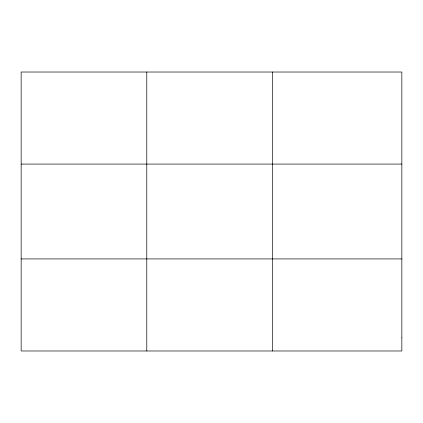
<?xml version="1.0" encoding="UTF-8"?>
<svg xmlns="http://www.w3.org/2000/svg" width="423" height="423" viewBox="0 0 423 423"><rect width="100%" height="100%" fill="white"/><g stroke="black" fill="none" stroke-linecap="round" stroke-linejoin="round"><path stroke-width="0.63" d="M146.781 350.979L146.781 72.021M272.412 350.979L272.412 72.021M21.15 164.076L401.85 164.076M21.15 258.924L401.85 258.924M401.85 337.824L401.85 350.979L21.15 350.979L21.15 72.021L401.85 72.021L401.85 337.824"/></g></svg>
